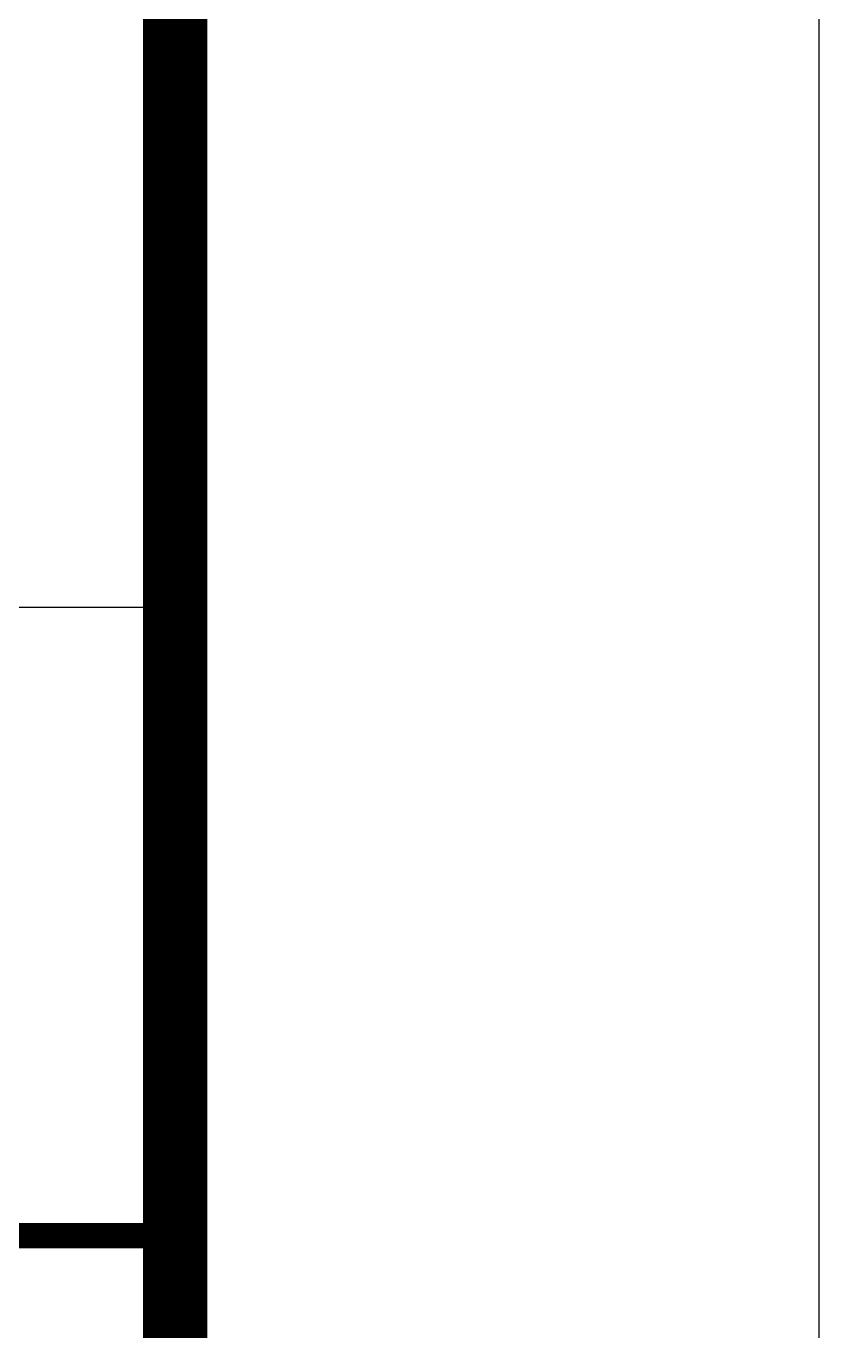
# Model space of a CAD drawing. Extents: x 185245 to 2166646, y -19957 to 815000.
# Drawn here: x 2021167 to 2022398, y 686426 to 688452 of the extents above; entities that cross this region are included whole.
import ezdxf

# ---------------------------------------------------------------- set-up
doc = ezdxf.new("R2010")
doc.units = 0
doc.header["$LTSCALE"] = 1000
doc.header["$MEASUREMENT"] = 0
doc.layers.add('图框', color=4, linetype='Continuous')

msp = doc.modelspace()

# ---------------------------------------------------------------- linework, layer by layer
at = {"color": 3, "elevation": 1.991429599002004e-08}
msp.add_lwpolyline([(1962998.042825174, 660962.7420397846), (1962998.042825174, 702962.7420397846), (2022398.042825174, 702962.7420397846), (2022398.042825174, 660962.7420397846)], close=True, dxfattribs=at)
at = {"const_width": 100, "elevation": 1.991429599002004e-08}
msp.add_lwpolyline([(1965498.042825174, 661962.7420397846), (2021398.042825174, 661962.7420397846), (2021398.042825174, 701962.7420397846), (1965498.042825174, 701962.7420397846)], close=True, dxfattribs=at)
at = {"layer": '图框', "color": 0}
for p, q in [((2015698.042822327, 687550.028815679, 1.991429599002004e-08), (2021376.031722721, 687550.028815679, 1.991429599002004e-08)), ((2015698.042822327, 686573.9488156808, 1.991429599002004e-08), (2021376.031722721, 686573.9488156808, 1.991429599002004e-08))]:
    msp.add_line(p, q, dxfattribs=at)
at = {"layer": '图框', "color": 4, "const_width": 98.59051706975463, "elevation": 1.991429599002004e-08}
msp.add_lwpolyline([(2015698.042822327, 701962.7420597856), (2021398.042825174, 701962.7420597856), (2021398.042825174, 661962.7420397846), (2015698.042822327, 661962.7420397846)], close=True, dxfattribs=at)
at = {"layer": '图框', "color": 0, "const_width": 39.53124, "elevation": 1.991429599002004e-08}
msp.add_lwpolyline([(2015698.042822327, 686573.9488156808), (2021376.031722721, 686573.9488156808)], dxfattribs=at)

doc.saveas('drawing.dxf')
